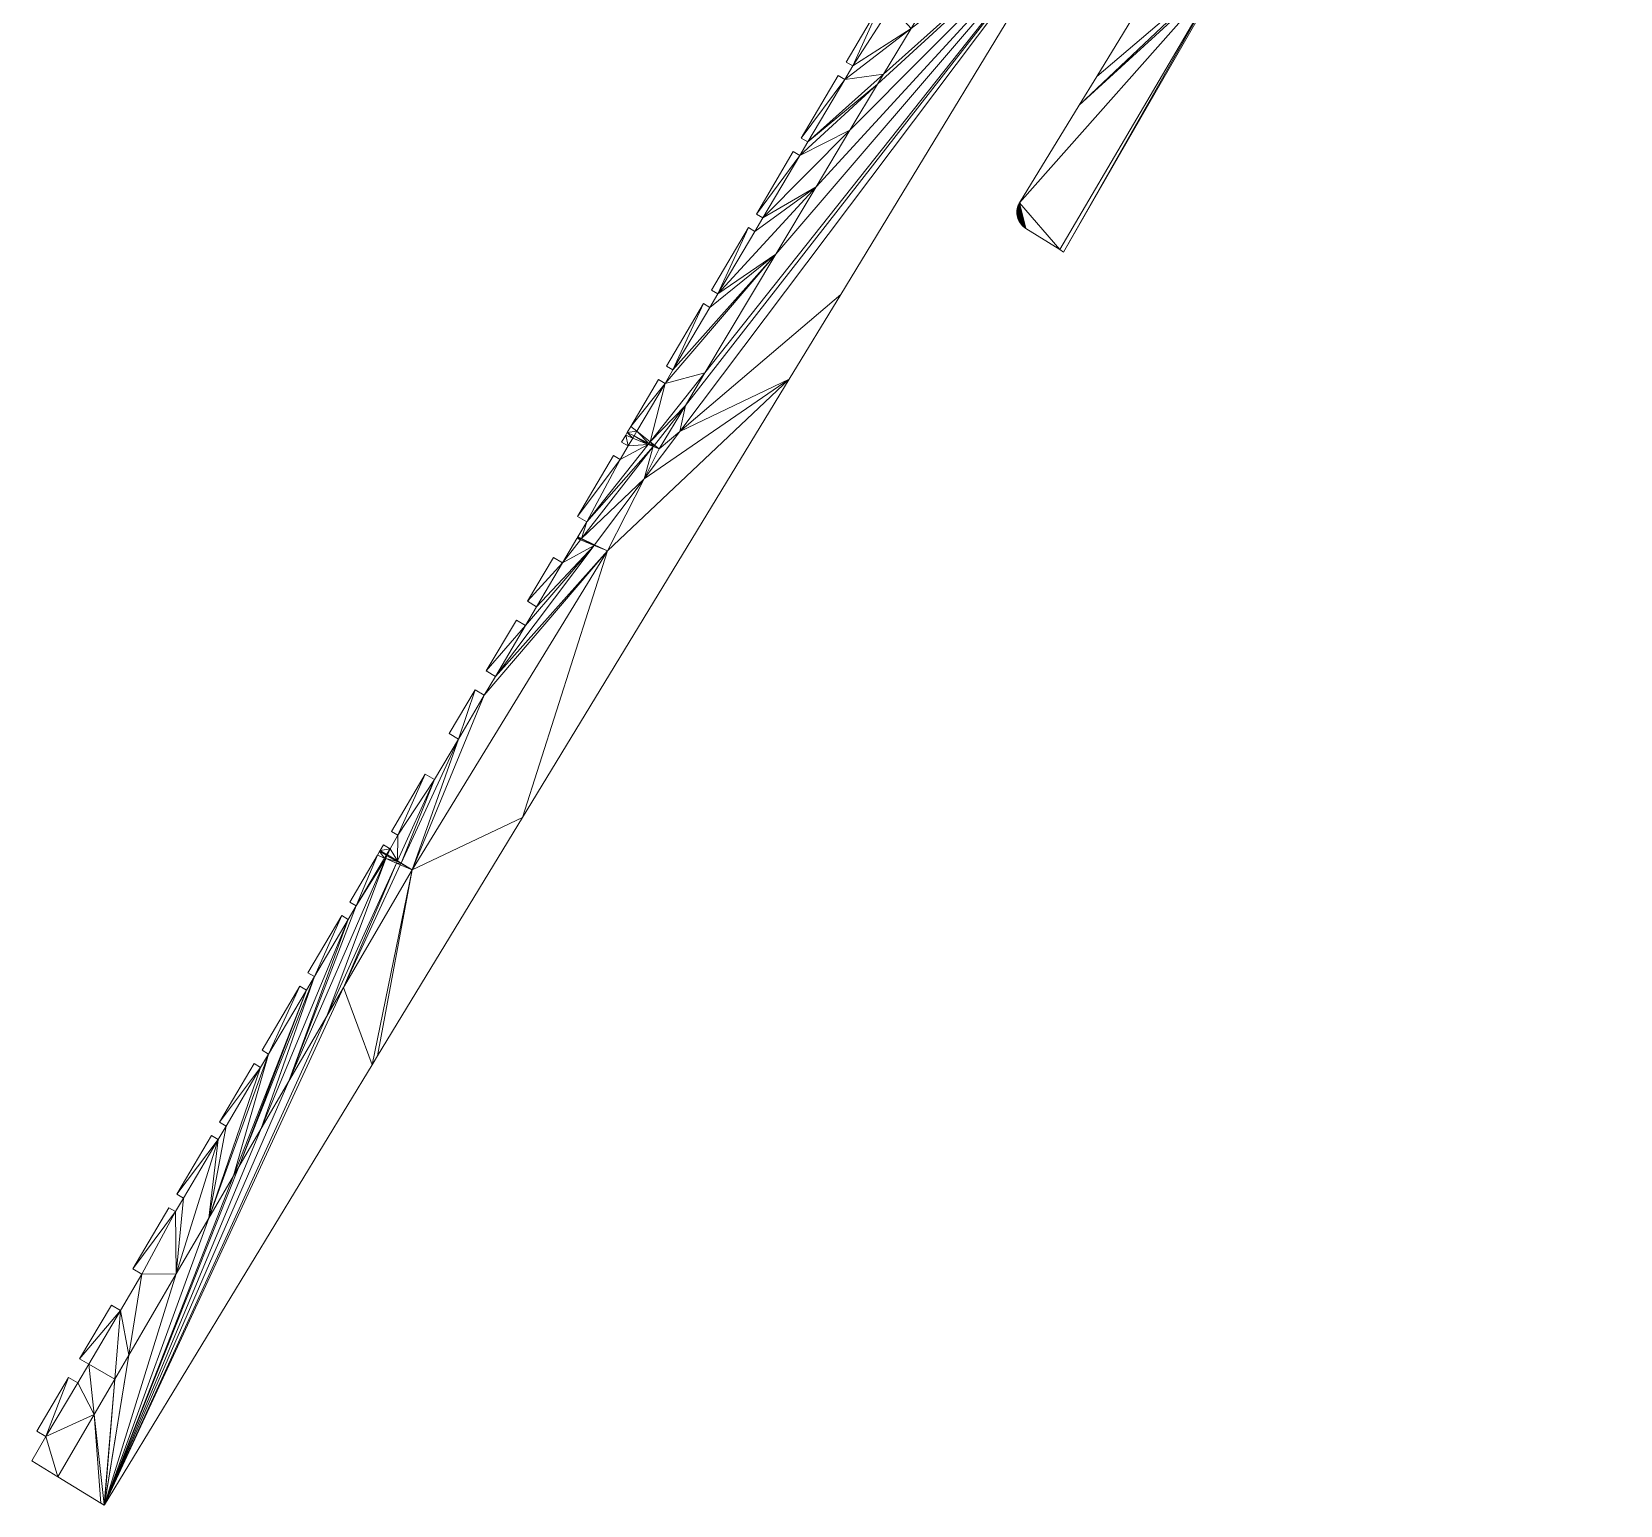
# Model space of a CAD drawing. Header units: metres. Extents: x 121627 to 121814, y 487073 to 487218.
# Drawn here: x 121679.4 to 121731.9, y 487072.8 to 487121.6 of the extents above; entities that cross this region are included whole.
import ezdxf

# ---------------------------------------------------------------- set-up
doc = ezdxf.new("R2010")
doc.units = ezdxf.units.M
doc.header["$MEASUREMENT"] = 0
doc.layers.add('BGT_WGL_voetpad', color=253, linetype='Continuous', lineweight=0)

msp = doc.modelspace()

# ---------------------------------------------------------------- meshes
at = {"layer": 'BGT_WGL_voetpad', "linetype": 'Continuous', "lineweight": 0}
mesh = msp.add_polyface(dxfattribs=at)
corners = [(121722.262077, 487125.831099, 1.896804), (121724.409, 487127.073, 1.906026), (121722.663845, 487125.855193, 1.898662), (121721.864067, 487125.771209, 1.894986), (121721.473, 487125.676, 1.893223), (121721.02277, 487125.778525, 1.876384), (121721.126822, 487125.818302, 1.882554), (121721.200256, 487125.583952, 1.889646), (121721.172091, 487125.574446, 1.887962), (121718.171288, 487124.688472, 1.68721), (121718.215683, 487124.635559, 1.689019), (121717.142, 487124.295, 1.653092), (121720.868512, 487125.719556, 1.873854), (121721.128917, 487125.559876, 1.887187), (121721.115368, 487125.555303, 1.88626), (121721.617091, 487126.00572, 1.893686), (121721.323515, 487125.625551, 1.892558), (121718.223669, 487124.626041, 1.689344), (121717.142, 487124.295, 1.653092), (121721.115368, 487125.555303, 1.88626), (121720.769107, 487125.405064, 1.861976), (121718.240808, 487124.605614, 1.690042), (121717.142, 487124.295, 1.653092), (121720.436652, 487125.22634, 1.838037), (121718.270761, 487124.569915, 1.691262), (121720.120342, 487125.020388, 1.814611), (121718.319472, 487124.511858, 1.693247), (121719.822401, 487124.788656, 1.791863), (121718.397209, 487124.419206, 1.696413), (121719.544925, 487124.532775, 1.769954), (121718.52325, 487124.268983, 1.701548), (121719.289865, 487124.254543, 1.749036), (121718.738326, 487124.012642, 1.710309), (121719.059016, 487123.955918, 1.729258), (121718.706867, 487123.473145, 1.711277), (121718.90625, 487123.8125, 1.717149), (121718.942152, 487123.775268, 1.537075), (121718.854, 487123.639, 1.559841), (121712.048, 487115.967, 1.521211), (121714.022443, 487119.194947, 1.579157), (121718.994786, 487123.85663, 1.642448), (121719.019537, 487123.894891, 1.725695), (121714.606097, 487120.149141, 1.584347), (121713.51, 487114.332, 1.013063), (121713.383004, 487114.411817, 1.554466), (121712.03893, 487115.950545, 1.520942), (121712.261, 487115.117, 1.525563), (121712.216602, 487115.146487, 1.524422), (121712.174893, 487115.179671, 1.523358), (121712.136182, 487115.216306, 1.522381), (121712.100752, 487115.256123, 1.521496), (121712.068864, 487115.29883, 1.52071), (121712.040753, 487115.344112, 1.52003), (121712.016625, 487115.391637, 1.51946), (121711.996659, 487115.441054, 1.519004), (121711.981, 487115.492, 1.518666), (121711.969592, 487115.545113, 1.518445), (121711.962866, 487115.59902, 1.51835), (121711.960873, 487115.653308, 1.518383), (121711.963629, 487115.707562, 1.518542), (121711.971113, 487115.761369, 1.518828), (121711.983268, 487115.814316, 1.519237), (121712, 487115.866, 1.519767), (121712.006926, 487115.883174, 1.519979), (121712.014261, 487115.900177, 1.520203), (121712.022, 487115.917, 1.520436), (121712.030261, 487115.933875, 1.520684), (121723.465802, 487125.795505, 1.902439), (121723.066159, 487125.843296, 1.900545), (121723.859577, 487125.712201, 1.904328), (121724.244336, 487125.594051, 1.906197), (121725.383982, 487127.449443, 1.910332), (121726.061469, 487127.13769, 1.910761), (121724.664063, 487125.46875, 1.908233), (121724.548871, 487125.469797, 1.907696), (121724.57785, 487125.457973, 1.847035), (121724.649078, 487125.437583, 1.73124), (121724.617, 487125.442, 1.756325), (121724.775793, 487125.420133, 1.902835), (121731.836343, 487124.480318, 0.348314), (121731.824349, 487124.449513, 0.338917), (121731.401846, 487124.507693, 1.694143), (121731.469205, 487124.649261, 1.700554), (121731.937, 487124.434, -0.266583), (121730.35155, 487125.163562, 1.700169), (121730.413658, 487124.643772, 1.682009), (121724.733, 487127.749, 1.907107), (121724.644991, 487125.429082, 1.682965), (121730.625, 487122.875, 1.620212), (121728.687062, 487123.563607, 0.98465), (121731.178907, 487122.791745, -0.1668), (121731.035, 487122.48, -0.194207), (121730.698199, 487122.635438, 1.046966)]
mesh.append_faces([[corners[k] for k in face] for face in [(36, 35, 40), (40, 35, 41), (92, 89, 88)]])
mesh.append_faces([[corners[k] for k in face] for face in [(63, 61, 62), (71, 1, 86), (70, 73, 74), (81, 92, 88), (92, 90, 91)]], dxfattribs={"vtx0": -1})
mesh.append_faces([[corners[k] for k in face] for face in [(0, 1, 2), (3, 1, 0), (9, 10, 11), (14, 12, 13), (12, 10, 9), (42, 35, 39), (44, 38, 34), (38, 46, 45), (46, 38, 44), (45, 46, 66), (66, 46, 65), (65, 46, 64), (61, 63, 60), (60, 63, 59), (67, 1, 69), (69, 1, 70), (78, 76, 73), (83, 80, 79), (84, 78, 72), (77, 76, 87)]], dxfattribs={"vtx0": -1, "vtx1": -1})
mesh.append_faces([[corners[k] for k in face] for face in [(10, 12, 14), (17, 18, 10), (20, 17, 10), (21, 22, 17), (23, 21, 17), (24, 11, 21), (25, 24, 21), (26, 11, 24), (27, 26, 24), (28, 11, 26), (29, 28, 26), (30, 11, 28), (31, 30, 28), (11, 30, 32), (32, 30, 31), (11, 32, 35), (73, 76, 77), (79, 80, 81), (78, 84, 85), (1, 73, 70), (73, 1, 71), (78, 87, 76), (92, 80, 90), (80, 92, 81)]], dxfattribs={"vtx0": -1, "vtx1": -1, "vtx2": -1})
mesh.append_faces([[corners[k] for k in face] for face in [(1, 3, 4), (6, 7, 8), (8, 5, 6), (5, 8, 13), (13, 12, 5), (10, 19, 20), (17, 20, 23), (21, 23, 25), (24, 25, 27), (26, 27, 29), (28, 29, 31), (37, 34, 35), (39, 35, 34), (34, 38, 39), (35, 42, 11), (32, 33, 41), (34, 37, 43), (64, 46, 47), (64, 47, 48), (64, 48, 49), (64, 49, 50), (64, 50, 51), (64, 51, 52), (64, 52, 53), (64, 53, 54), (64, 54, 55), (64, 55, 56), (64, 56, 57), (64, 57, 58), (59, 63, 64), (64, 58, 59), (1, 67, 68), (1, 68, 2), (72, 78, 73), (85, 84, 82), (78, 89, 87), (85, 88, 78)]], dxfattribs={"vtx0": -1, "vtx2": -1})
mesh.append_faces([[corners[k] for k in face] for face in [(74, 73, 75)]], dxfattribs={"vtx1": -1})
mesh.append_faces([[corners[k] for k in face] for face in [(6, 15, 16), (16, 7, 6), (15, 1, 4), (4, 16, 15), (31, 33, 32), (41, 35, 32), (71, 72, 73), (77, 75, 73), (82, 81, 85), (83, 90, 80), (81, 88, 85)]], dxfattribs={"vtx1": -1, "vtx2": -1})
mesh.append_faces([[corners[k] for k in face] for face in [(35, 36, 37), (43, 44, 34), (81, 82, 79), (78, 88, 89)]], dxfattribs={"vtx2": -1})
mesh = msp.add_polyface(dxfattribs=at)
corners = [(121703.29, 487115.016, 1.251044), (121705.316566, 487116.489312, 1.276951), (121702.066, 487112.945, 1.2177), (121703.983521, 487114.261357, 1.241048), (121700.578, 487110.428, 1.177173), (121700.314, 487109.981, 1.169976), (121701.801, 487112.498, 1.210501), (121703.074, 487115.143, 1.252539), (121703.29, 487115.016, 1.251044), (121701.85, 487113.072, 1.219194), (121700.98671, 487109.252701, 1.160336), (121699.962095, 487107.939855, 1.138728), (121699.822727, 487108.04881, 1.140097), (121701.630947, 487110.329433, 1.177687), (121714.161, 487126.133, 1.539927), (121699.755641, 487107.964197, 1.137435), (121699.091, 487107.911, 1.137955), (121699.246077, 487108.173476, 1.137859), (121699.287494, 487108.243578, 1.14047), (121699.777273, 487107.991481, 1.138515), (121699.377888, 487108.396574, 1.144466), (121701.586, 487112.625, 1.211997), (121701.801, 487112.498, 1.210501), (121700.578, 487110.428, 1.177173), (121700.363, 487110.555, 1.178669), (121699.011962, 487108.269628, 1.138054), (121699.091, 487107.911, 1.137955), (121698.875, 487108.038, 1.138139), (121699.064445, 487108.358385, 1.141361), (121699.178977, 487108.552078, 1.14642), (121700.099, 487110.108, 1.171473), (121700.125, 487107.8125, 1.137127), (121700.801656, 487108.388953, 1.158025), (121704.422166, 487110.118055, 1.3079), (121706.13221, 487112.930123, 1.322648), (121699.624852, 487106.825906, 1.137423)]
mesh.append_faces([[corners[k] for k in face] for face in [(4, 3, 5), (33, 32, 34)]], dxfattribs={"vtx0": -1, "vtx1": -1})
mesh.append_faces([[corners[k] for k in face] for face in [(0, 1, 2), (3, 2, 1), (3, 4, 6), (10, 11, 12), (12, 13, 10), (14, 10, 13), (15, 16, 17), (18, 19, 15), (15, 17, 18), (20, 12, 19), (19, 18, 20), (12, 5, 13), (13, 5, 3), (20, 5, 12), (25, 17, 26), (28, 18, 17), (20, 18, 28), (5, 20, 29), (10, 31, 11), (32, 31, 10), (10, 14, 32), (32, 33, 35)]], dxfattribs={"vtx0": -1, "vtx1": -1, "vtx2": -1})
mesh.append_faces([[corners[k] for k in face] for face in [(3, 6, 2), (17, 25, 28)]], dxfattribs={"vtx0": -1, "vtx2": -1})
mesh.append_faces([[corners[k] for k in face] for face in [(7, 8, 2), (21, 22, 23), (28, 29, 20)]], dxfattribs={"vtx1": -1, "vtx2": -1})
mesh.append_faces([[corners[k] for k in face] for face in [(2, 9, 7), (23, 24, 21), (26, 27, 25), (29, 30, 5)]], dxfattribs={"vtx2": -1})
mesh = msp.add_polyface(dxfattribs=at)
corners = [(121709.431, 487125.213, 1.415441), (121710.057968, 487124.413753, 1.404651), (121708.598, 487123.802, 1.392724), (121709.797, 487125.832, 1.425408), (121709.460901, 487123.415859, 1.38857), (121707.804, 487122.458, 1.371085), (121714.161, 487126.133, 1.539927), (121709.13, 487125.391, 1.417539), (121709.431, 487125.213, 1.415441), (121708.296, 487123.98, 1.39482), (121708.457576, 487121.738973, 1.361548), (121706.528, 487120.496, 1.339275), (121706.264, 487120.049, 1.332079), (121707.502, 487122.637, 1.373196), (121706.312, 487120.624, 1.340785), (121707.550166, 487120.222392, 1.337108), (121705.041, 487117.979, 1.298751), (121704.825, 487118.107, 1.30026), (121707.353259, 487119.893296, 1.331805), (121704.777, 487117.532, 1.291554), (121706.437705, 487118.363104, 1.307147), (121703.554, 487115.462, 1.258226), (121703.338, 487115.59, 1.259736), (121705.316566, 487116.489312, 1.276951), (121703.29, 487115.016, 1.251044), (121714.161, 487126.133, 1.539927), (121703.983521, 487114.261357, 1.241048), (121701.630947, 487110.329433, 1.177687), (121706.13221, 487112.930123, 1.322648), (121700.801656, 487108.388953, 1.158025), (121706.049, 487120.177, 1.33359), (121704.561, 487117.66, 1.293064)]
mesh.append_faces([[corners[k] for k in face] for face in [(12, 17, 30), (19, 22, 31)]], dxfattribs={"vtx0": -1})
mesh.append_faces([[corners[k] for k in face] for face in [(28, 29, 6)]], dxfattribs={"vtx0": -1, "vtx1": -1})
mesh.append_faces([[corners[k] for k in face] for face in [(0, 1, 2), (2, 1, 4), (6, 4, 1), (10, 11, 5), (10, 5, 4), (6, 10, 4), (15, 12, 10), (16, 12, 15), (6, 15, 10), (16, 15, 18), (6, 18, 15), (20, 19, 18), (21, 19, 20), (6, 20, 18), (23, 21, 20), (6, 23, 20), (25, 26, 23), (26, 6, 27)]], dxfattribs={"vtx0": -1, "vtx1": -1, "vtx2": -1})
mesh.append_faces([[corners[k] for k in face] for face in [(1, 0, 3), (4, 5, 2), (12, 16, 17), (18, 19, 16), (19, 21, 22), (23, 24, 21)]], dxfattribs={"vtx0": -1, "vtx2": -1})
mesh.append_faces([[corners[k] for k in face] for face in [(7, 8, 2), (12, 11, 10), (13, 5, 11)]], dxfattribs={"vtx1": -1, "vtx2": -1})
mesh.append_faces([[corners[k] for k in face] for face in [(2, 9, 7), (11, 14, 13)]], dxfattribs={"vtx2": -1})
mesh = msp.add_polyface(dxfattribs=at)
corners = [(121697.963134, 487104.618792, 1.138442), (121695.694, 487101.97, 1.128226), (121696.06, 487102.589, 1.130506), (121694.698, 487100.282, 1.122011), (121696.92, 487104.042, 1.135858), (121696.06, 487102.589, 1.130506), (121695.759, 487102.767, 1.130895), (121696.619, 487104.221, 1.13625), (121698.414063, 487104.4375, 1.13814), (121694.331, 487099.662, 1.119728), (121691.945313, 487093.875, 1.099095), (121693.472, 487098.207, 1.11437), (121691.574059, 487094.098949, 1.09959), (121704.422166, 487110.118055, 1.3079), (121695.598298, 487095.607719, 1.048805), (121695.694, 487101.97, 1.128226), (121694.397, 487100.46, 1.122401), (121695.394, 487102.147, 1.128613), (121694.03, 487099.84, 1.120117), (121694.331, 487099.662, 1.119728), (121693.17, 487098.385, 1.114759), (121692.679, 487096.864, 1.109425), (121691.454254, 487094.171218, 1.099749), (121691.474, 487095.022, 1.102566), (121691.21, 487094.575, 1.10092), (121691.121612, 487094.371876, 1.100193), (121691.108467, 487094.341668, 1.099449), (121692.377, 487097.043, 1.109817), (121691.258, 487095.15, 1.102846), (121691.081146, 487094.356903, 1.09946), (121691.066484, 487094.245187, 1.099375), (121691.0983, 487094.385938, 1.100224), (121690.861792, 487094.479226, 1.099553), (121691.025374, 487094.262504, 1.099388), (121690.791863, 487094.360866, 1.099462), (121690.8833, 487094.515631, 1.10051), (121690.994, 487094.703, 1.1012)]
mesh.append_faces([[corners[k] for k in face] for face in [(3, 1, 0), (8, 3, 0), (9, 8, 10), (9, 10, 11), (11, 10, 12), (10, 8, 14), (12, 22, 21), (22, 23, 21), (24, 22, 25), (26, 25, 22), (29, 26, 30), (24, 25, 31), (25, 26, 29), (29, 31, 25), (32, 29, 33), (24, 31, 35), (35, 31, 29)]], dxfattribs={"vtx0": -1, "vtx1": -1, "vtx2": -1})
mesh.append_faces([[corners[k] for k in face] for face in [(0, 1, 2), (4, 5, 6), (8, 9, 3), (15, 3, 16), (22, 24, 23), (33, 34, 32), (29, 32, 35)]], dxfattribs={"vtx0": -1, "vtx2": -1})
mesh.append_faces([[corners[k] for k in face] for face in [(13, 14, 8), (18, 19, 11), (21, 11, 12), (27, 21, 23)]], dxfattribs={"vtx1": -1, "vtx2": -1})
mesh.append_faces([[corners[k] for k in face] for face in [(6, 7, 4), (16, 17, 15), (11, 20, 18), (23, 28, 27), (35, 36, 24)]], dxfattribs={"vtx2": -1})
mesh = msp.add_polyface(dxfattribs=at)
corners = [(121699.926368, 487107.894079, 1.137293), (121697.721, 487105.398, 1.138785), (121699.755641, 487107.964197, 1.137435), (121697.545526, 487104.84349, 1.138868), (121697.426353, 487104.899197, 1.138968), (121697.536556, 487104.831997, 1.138874), (121697.418111, 487104.885245, 1.138973), (121699.777273, 487107.991481, 1.138515), (121699.937872, 487107.908818, 1.137874), (121699.822727, 487108.04881, 1.140097), (121699.962095, 487107.939855, 1.138728), (121697.511783, 487104.800255, 1.138744), (121697.395519, 487104.846998, 1.138822), (121696.92, 487104.042, 1.135858), (121698.826, 487107.462, 1.138119), (121699.091, 487107.911, 1.137955), (121697.42, 487105.576, 1.139041), (121698.61, 487107.59, 1.138303), (121699.624852, 487106.825906, 1.137423), (121697.979558, 487104.640606, 1.138504), (121700.125, 487107.8125, 1.137127), (121697.975188, 487104.634803, 1.138507), (121697.963134, 487104.618792, 1.138442), (121696.06, 487102.589, 1.130506), (121700.801656, 487108.388953, 1.158025), (121698.414063, 487104.4375, 1.13814), (121704.422166, 487110.118055, 1.3079)]
mesh.append_faces([[corners[k] for k in face] for face in [(1, 3, 4)]], dxfattribs={"vtx0": -1, "vtx1": -1})
mesh.append_faces([[corners[k] for k in face] for face in [(0, 1, 2), (3, 1, 0), (4, 3, 5), (0, 2, 7), (7, 8, 0), (8, 7, 9), (9, 10, 8), (6, 5, 11), (14, 2, 1), (3, 18, 19), (18, 0, 20), (0, 18, 3), (21, 5, 3), (3, 19, 21), (8, 20, 0), (10, 20, 8), (22, 11, 5), (5, 21, 22), (22, 13, 11), (13, 22, 23), (24, 18, 20), (18, 25, 19), (19, 25, 21), (21, 25, 22), (18, 26, 25)]], dxfattribs={"vtx0": -1, "vtx1": -1, "vtx2": -1})
mesh.append_faces([[corners[k] for k in face] for face in [(5, 6, 4), (11, 12, 6), (2, 14, 15), (14, 1, 16)]], dxfattribs={"vtx0": -1, "vtx2": -1})
mesh.append_faces([[corners[k] for k in face] for face in [(13, 12, 11)]], dxfattribs={"vtx1": -1, "vtx2": -1})
mesh.append_faces([[corners[k] for k in face] for face in [(16, 17, 14)]], dxfattribs={"vtx2": -1})
mesh = msp.add_polyface(dxfattribs=at)
corners = [(121691.547928, 487094.04239, 1.099222), (121691.945313, 487093.875, 1.099095), (121689.670514, 487089.97877, 1.09603), (121691.567843, 487094.085496, 1.099255), (121690.615998, 487087.414616, 1.029552), (121690.799255, 487087.715973, 1.018887), (121691.574059, 487094.098949, 1.09959), (121695.598298, 487095.607719, 1.048805), (121689.1135, 487089.024728, 1.095279), (121691.420142, 487094.096217, 1.099262), (121691.446135, 487094.153367, 1.099306), (121691.454254, 487094.171218, 1.099749), (121687.862365, 487086.88181, 1.093593), (121691.066484, 487094.245187, 1.099375), (121691.108467, 487094.341668, 1.099449), (121689.827, 487092.234, 1.097792), (121686.942724, 487085.306666, 1.092354), (121690.091, 487092.681, 1.098143), (121691.025374, 487094.262504, 1.099388), (121691.081146, 487094.356903, 1.09946), (121690.791863, 487094.360866, 1.099462), (121690.091, 487092.681, 1.098143), (121689.875, 487092.809, 1.098241), (121688.707, 487090.34, 1.096301), (121689.611, 487092.362, 1.097889), (121688.443, 487089.893, 1.095949), (121686.203216, 487084.040053, 1.091357), (121686.030266, 487083.743827, 1.091124), (121687.192, 487087.776, 1.094284), (121688.226, 487090.021, 1.096047), (121685.566, 487085.52, 1.092505), (121686.711, 487087.457, 1.094029), (121686.927, 487087.329, 1.093932), (121688.491, 487090.467, 1.096398), (121686.975, 487087.904, 1.094381)]
mesh.append_faces([[corners[k] for k in face] for face in [(4, 1, 5), (17, 12, 15), (15, 23, 24), (25, 28, 29)]], dxfattribs={"vtx0": -1, "vtx1": -1})
mesh.append_faces([[corners[k] for k in face] for face in [(0, 1, 2), (3, 1, 0), (6, 1, 3), (4, 2, 1), (2, 8, 9), (9, 0, 2), (9, 10, 3), (3, 0, 9), (10, 11, 6), (6, 3, 10), (8, 12, 13), (13, 9, 8), (13, 14, 10), (10, 9, 13), (11, 10, 14), (15, 12, 16), (12, 17, 13), (13, 17, 18), (13, 18, 19), (20, 18, 21), (16, 23, 15), (27, 28, 25)]], dxfattribs={"vtx0": -1, "vtx1": -1, "vtx2": -1})
mesh.append_faces([[corners[k] for k in face] for face in [(33, 24, 23), (34, 29, 28)]], dxfattribs={"vtx1": -1})
mesh.append_faces([[corners[k] for k in face] for face in [(7, 5, 1), (25, 23, 26)]], dxfattribs={"vtx1": -1, "vtx2": -1})
mesh.append_faces([[corners[k] for k in face] for face in [(21, 22, 20), (30, 31, 32)]], dxfattribs={"vtx2": -1})
mesh = msp.add_polyface(dxfattribs=at)
corners = [(121681.757972, 487072.852255, 1.027486), (121690.615998, 487087.414616, 1.029552), (121681.759976, 487072.851404, 1.027419), (121689.670514, 487089.97877, 1.09603), (121681.75, 487072.835, 1.027375), (121681.757868, 487072.852299, 1.027489), (121689.1135, 487089.024728, 1.095279), (121681.757581, 487072.852421, 1.027499), (121687.862365, 487086.88181, 1.093593), (121681.75, 487072.835, 1.027375), (121681.757303, 487072.85254, 1.027508), (121686.942724, 487085.306666, 1.092354), (121686.203216, 487084.040053, 1.091357), (121688.707, 487090.34, 1.096301), (121681.757019, 487072.85266, 1.027517), (121686.030266, 487083.743827, 1.091124), (121688.443, 487089.893, 1.095949), (121681.756942, 487072.852693, 1.02752), (121681.75, 487072.835, 1.027375), (121685.214327, 487082.346303, 1.090025), (121687.192, 487087.776, 1.094284), (121681.756511, 487072.852876, 1.027534), (121685.518, 487084.945, 1.092056), (121684.133325, 487080.494785, 1.088568), (121685.782, 487085.392, 1.092408), (121686.927, 487087.329, 1.093932), (121681.755673, 487072.853232, 1.027562), (121686.927, 487087.329, 1.093932), (121685.782, 487085.392, 1.092408), (121685.566, 487085.52, 1.092505), (121682.998, 487080.484, 1.088547), (121682.56012, 487077.80023, 1.086448), (121684.373, 487083.007, 1.090531), (121684.109, 487082.56, 1.090179), (121681.75315, 487072.854304, 1.027646), (121684.373, 487083.007, 1.090531), (121684.157, 487083.135, 1.090629), (121685.302, 487085.073, 1.092154), (121682.696, 487080.662, 1.088683), (121683.893, 487082.688, 1.090277), (121682.286, 487079.279, 1.087599), (121682.097023, 487077.007047, 1.085824), (121681.751658, 487072.854937, 1.027696), (121681.236, 487077.503, 1.086201), (121681.418565, 487075.844998, 1.08491), (121681.747616, 487072.856654, 1.02783), (121680.935, 487077.681, 1.086337), (121681.985, 487079.457, 1.087735), (121680.212503, 487073.779279, 1.083284), (121679.821, 487075.108, 1.084317), (121680.87, 487076.884, 1.085714), (121679.35, 487074.309, 1.083688), (121681.641009, 487072.901939, 1.031377), (121680.57, 487077.061, 1.085849), (121680.87, 487076.884, 1.085714), (121679.821, 487075.108, 1.084317), (121679.52, 487075.286, 1.084453)]
mesh.append_faces([[corners[k] for k in face] for face in [(4, 0, 2), (24, 19, 22), (32, 23, 33)]], dxfattribs={"vtx0": -1, "vtx1": -1})
mesh.append_faces([[corners[k] for k in face] for face in [(1, 0, 3), (0, 5, 6), (6, 3, 0), (4, 5, 0), (5, 7, 8), (8, 6, 5), (9, 7, 5), (7, 10, 11), (11, 8, 7), (4, 10, 7), (12, 13, 11), (10, 14, 12), (12, 11, 10), (4, 14, 10), (12, 15, 16), (14, 17, 15), (15, 12, 14), (18, 17, 14), (19, 20, 15), (17, 21, 19), (19, 15, 17), (4, 21, 17), (22, 19, 23), (19, 24, 25), (21, 26, 23), (23, 19, 21), (4, 26, 21), (30, 23, 31), (23, 32, 22), (33, 23, 30), (26, 34, 31), (31, 23, 26), (4, 34, 26), (31, 41, 40), (34, 42, 41), (41, 31, 34), (4, 42, 34), (43, 40, 41), (41, 44, 43), (42, 45, 44), (44, 41, 42), (4, 45, 42), (48, 49, 44), (50, 44, 49), (44, 45, 52)]], dxfattribs={"vtx0": -1, "vtx1": -1, "vtx2": -1})
mesh.append_faces([[corners[k] for k in face] for face in [(0, 1, 2), (19, 25, 20), (27, 28, 29), (22, 35, 36), (33, 30, 38), (40, 43, 46), (44, 50, 43)]], dxfattribs={"vtx0": -1, "vtx2": -1})
mesh.append_faces([[corners[k] for k in face] for face in [(51, 49, 48)]], dxfattribs={"vtx1": -1})
mesh.append_faces([[corners[k] for k in face] for face in [(40, 30, 31), (52, 48, 44), (4, 52, 45), (53, 54, 55)]], dxfattribs={"vtx1": -1, "vtx2": -1})
mesh.append_faces([[corners[k] for k in face] for face in [(36, 37, 22), (38, 39, 33), (46, 47, 40), (55, 56, 53)]], dxfattribs={"vtx2": -1})

doc.saveas('drawing.dxf')
